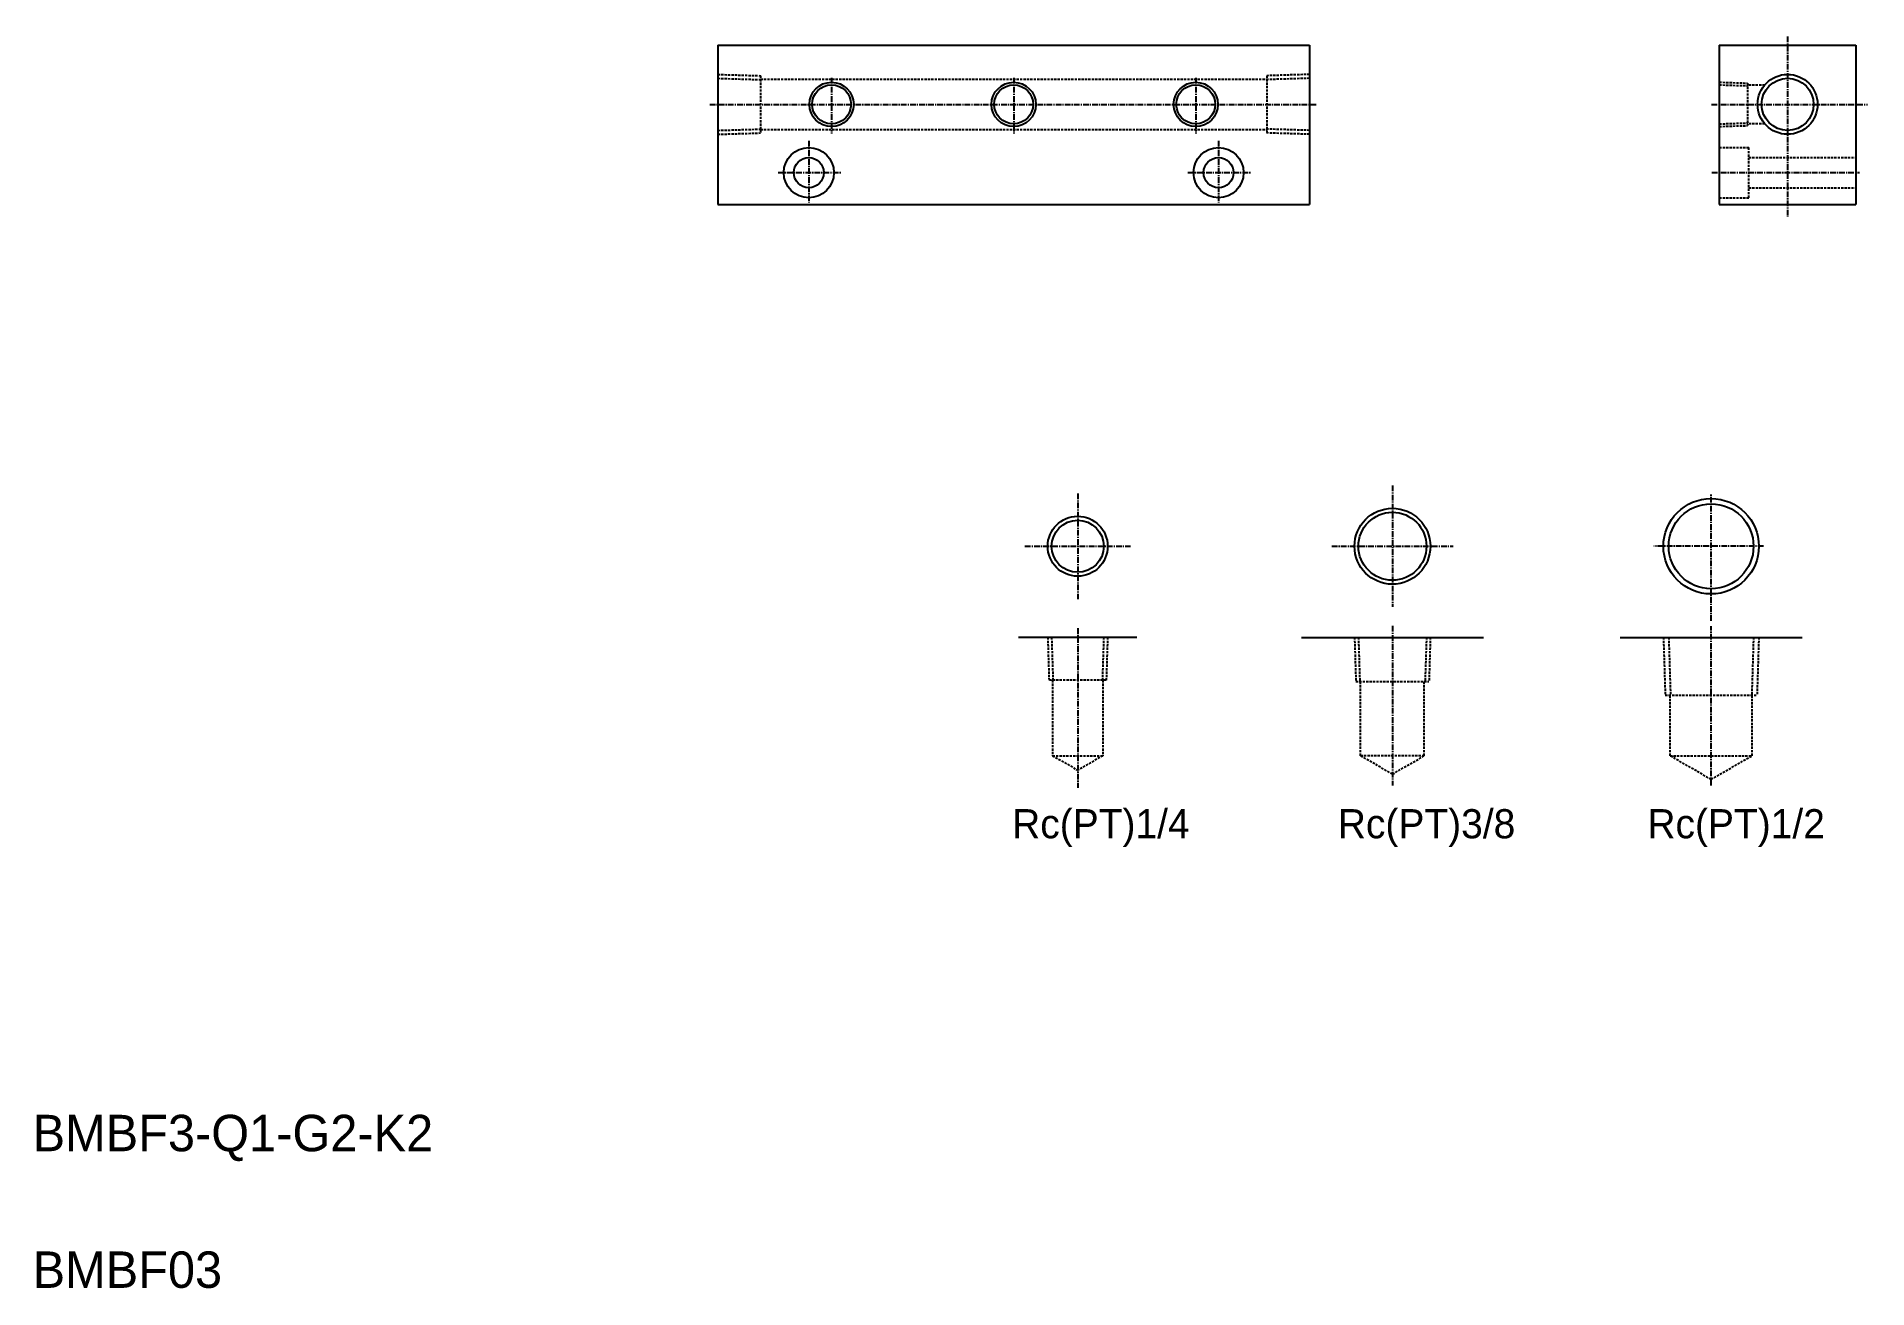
# Model space of a CAD drawing. Extents: x 541 to 943, y 797 to 1072.
import ezdxf
from ezdxf.enums import TextEntityAlignment as Align

# ---------------------------------------------------------------- set-up
doc = ezdxf.new("R2010")
doc.units = 0
doc.linetypes.add('CENTER', pattern=[2, 1.25, -0.25, 0.25, -0.25])
doc.linetypes.add('DASHED', pattern=[0.75, 0.5, -0.25])
doc.layers.get('0').update_dxf_attribs({"linetype": 'CONTINUOUS'})
doc.layers.add('CENTER', color=1, linetype='CENTER')

msp = doc.modelspace()

# ---------------------------------------------------------------- linework, layer by layer
at = {"color": 7, "linetype": 'CONTINUOUS'}
for p, q in [((690.6, 1070.1), (820.6, 1070.1)), ((690.6, 1070.1), (690.6, 1035.1)), ((820.6, 1070.1), (820.6, 1035.1)), ((910.6, 1070.1), (910.6, 1035.1)), ((910.6, 1070.1), (940.6, 1070.1)), ((940.6, 1070.1), (940.6, 1035.1)), ((690.6, 1035.1), (820.6, 1035.1)), ((910.6, 1035.1), (940.6, 1035.1)), ((782.66, 940.06), (756.66, 940.06)), ((818.8, 940.06), (858.8, 940.06)), ((888.8, 940.06), (928.8, 940.06))]:
    msp.add_line(p, q, dxfattribs=at)
at = {"color": 3, "linetype": 'DASHED'}
for p, q in [((690.6, 1063.68), (700, 1063.39)), ((690.6, 1062.82), (700, 1062.53)), ((700, 1063.39), (700, 1050.82)), ((700, 1062.6), (811.2, 1062.6)), ((820.6, 1063.68), (811.2, 1063.39)), ((811.2, 1063.39), (811.2, 1050.82)), ((820.6, 1062.82), (811.2, 1062.53)), ((910.6, 1061.96), (916.8, 1061.77)), ((916.8, 1061.77), (916.8, 1052.43)), ((910.6, 1061.38), (916.8, 1061.19)), ((920.58, 1061.35), (916.8, 1061.35)), ((690.6, 1051.38), (700, 1051.67)), ((690.6, 1050.52), (700, 1050.82)), ((700, 1051.6), (811.2, 1051.6)), ((820.6, 1051.38), (811.2, 1051.67)), ((820.6, 1050.52), (811.2, 1050.82)), ((910.6, 1052.82), (916.8, 1053.01)), ((910.6, 1052.24), (916.8, 1052.43)), ((920.58, 1052.85), (916.8, 1052.85)), ((910.6, 1047.6), (917.1, 1047.6)), ((917.1, 1036.6), (917.1, 1047.6)), ((917.1, 1045.4), (940.6, 1045.4)), ((917.1, 1038.8), (940.6, 1038.8)), ((910.6, 1036.6), (917.1, 1036.6)), ((763.08, 940.06), (763.37, 930.66)), ((763.93, 940.06), (764.23, 930.66)), ((775.38, 940.06), (775.08, 930.66)), ((776.23, 940.06), (775.94, 930.66)), ((830.47, 940.06), (830.77, 930.36)), ((831.32, 940.06), (831.63, 930.36)), ((846.27, 940.06), (845.97, 930.36)), ((847.13, 940.06), (846.83, 930.36)), ((898.32, 940.06), (898.72, 927.36)), ((899.48, 940.06), (899.88, 927.36)), ((918.11, 940.06), (917.72, 927.36)), ((919.28, 940.06), (918.88, 927.36)), ((775.94, 930.66), (763.37, 930.66)), ((764.16, 930.66), (764.16, 914.06)), ((775.16, 930.66), (775.16, 914.06)), ((830.77, 930.36), (846.83, 930.36)), ((831.8, 914.06), (831.8, 930.36)), ((845.8, 914.06), (845.8, 930.36)), ((898.72, 927.36), (918.88, 927.36)), ((899.8, 914.06), (899.8, 927.36)), ((917.8, 914.06), (917.8, 927.36)), ((764.16, 914.06), (775.16, 914.06)), ((764.16, 914.06), (769.66, 910.89)), ((775.16, 914.06), (769.66, 910.89)), ((845.8, 914.06), (831.8, 914.06)), ((838.8, 910.02), (831.8, 914.06)), ((838.8, 910.02), (845.8, 914.06)), ((899.8, 914.06), (917.8, 914.06)), ((908.8, 908.86), (899.8, 914.06)), ((908.8, 908.86), (917.8, 914.06))]:
    msp.add_line(p, q, dxfattribs=at)
for p, q in [((910.6, 1061.35), (910.6, 1061.35)), ((910.6, 1052.6), (910.6, 1052.6))]:
    msp.add_line(p, q)
at = {"color": 3, "linetype": 'CONTINUOUS'}
for centre, radius in [((715.6, 1057.1), 4.86), ((755.6, 1057.1), 4.86), ((795.6, 1057.1), 4.86), ((925.6, 1057.1), 6.58), ((908.8, 960.06), 10.48), ((769.66, 960.06), 6.58), ((838.8, 960.06), 8.33)]:
    msp.add_circle(centre, radius, dxfattribs=at)
at = {"color": 7, "linetype": 'CONTINUOUS'}
for centre, radius in [((925.6, 1057.1), 5.72), ((715.6, 1057.1), 4.28), ((755.6, 1057.1), 4.28), ((795.6, 1057.1), 4.28), ((710.6, 1042.1), 5.5), ((800.6, 1042.1), 5.5), ((710.6, 1042.1), 3.3), ((800.6, 1042.1), 3.3), ((908.8, 960.06), 9.32), ((769.66, 960.06), 5.72), ((838.8, 960.06), 7.47)]:
    msp.add_circle(centre, radius, dxfattribs=at)
at = {"layer": 'CENTER', "color": 1, "linetype": 'CENTER'}
for p, q in [((925.6, 1071.97), (925.6, 1032.43)), ((715.6, 1062.92), (715.6, 1050.71)), ((755.6, 1062.92), (755.6, 1050.71)), ((795.6, 1062.92), (795.6, 1050.71)), ((688.83, 1057.1), (822.03, 1057.1)), ((908.9, 1057.1), (943.12, 1057.1)), ((710.6, 1049.08), (710.6, 1035.46)), ((800.6, 1049.08), (800.6, 1035.46)), ((703.85, 1042.1), (717.64, 1042.1)), ((793.85, 1042.1), (807.64, 1042.1)), ((908.93, 1042.1), (941.36, 1042.1)), ((838.8, 973.39), (838.8, 946.73)), ((769.66, 971.64), (769.66, 948.48)), ((908.8, 943.67), (908.8, 971.57)), ((758.08, 960.06), (781.23, 960.06)), ((825.47, 960.06), (852.13, 960.06)), ((920.3, 960.06), (896.24, 960.06)), ((769.66, 942.09), (769.66, 907.04)), ((838.8, 942.56), (838.8, 907.56)), ((908.8, 907.56), (908.8, 942.54))]:
    msp.add_line(p, q, dxfattribs=at)

# ---------------------------------------------------------------- texts
at = {"color": 7, "linetype": 'CONTINUOUS'}
for s, p in [('Rc(PT)1/4', (794.25, 899.13)), ('Rc(PT)3/8', (865.79, 899.13)), ('Rc(PT)1/2', (933.79, 899.13))]:
    msp.add_text(s, height=6.4, dxfattribs=at).set_placement(p, align=Align.MIDDLE_RIGHT)
for s, p in [('BMBF3-Q1-G2-K2', (540.11, 827.21)), ('BMBF03', (540.11, 797.21))]:
    msp.add_text(s, height=8, dxfattribs=at).set_placement(p)

doc.saveas('drawing.dxf')
